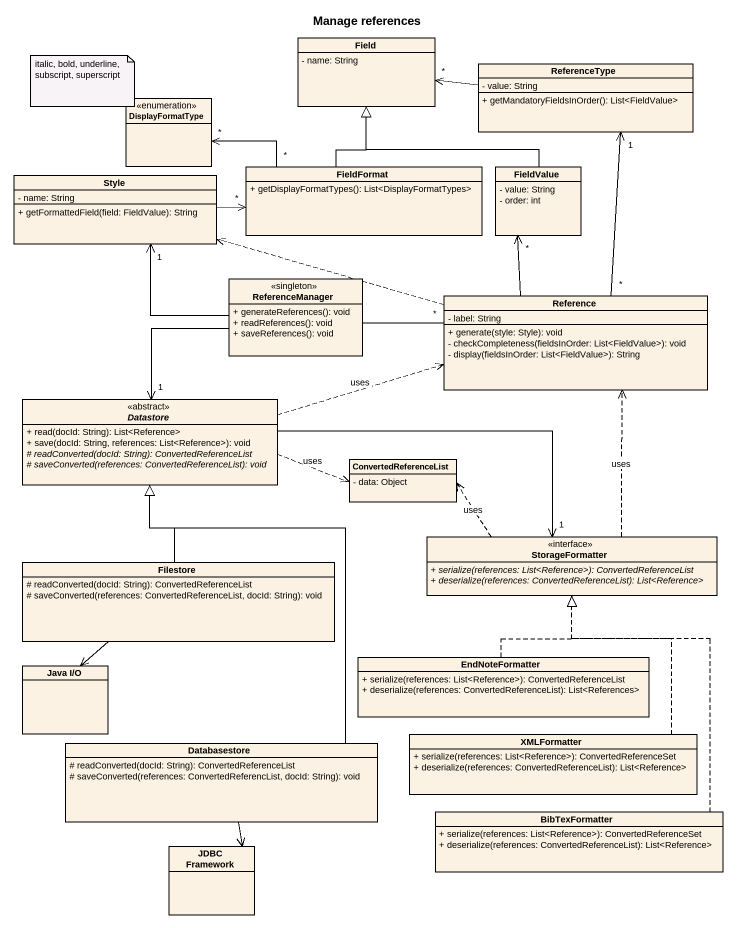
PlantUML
@startuml
title Manage references
hide circle
hide empty members
skinparam classAttributeIconSize 0
class Field {
  - name: String
}
class ReferenceType {
  - value: String
  + getMandatoryFieldsInOrder(): List<FieldValue>
}
enum DisplayFormatType
class FieldFormat {
  + getDisplayFormatTypes(): List<DisplayFormatTypes>
}
class FieldValue {
  - value: String
  - order: int
}
class Style {
  - name: String
  + getFormattedField(field: FieldValue): String
}
class ReferenceManager <<singleton>> {
  + generateReferences(): void
  + readReferences(): void
  + saveReferences(): void
}
class Reference {
  - label: String
  + generate(style: Style): void
  - checkCompleteness(fieldsInOrder: List<FieldValue>): void
  - display(fieldsInOrder: List<FieldValue>): String
}
abstract class Datastore <<abstract>> {
  + read(docId: String): List<Reference>
  + save(docId: String, references: List<Reference>): void
  {abstract} # readConverted(docId: String): ConvertedReferenceList
  {abstract} # saveConverted(references: ConvertedReferenceList): void
}
class ConvertedReferenceList {
  - data: Object
}
class StorageFormatter <<interface>> {
  {abstract} + serialize(references: List<Reference>): ConvertedReferenceList
  {abstract} + deserialize(references: ConvertedReferenceList): List<Reference>
}
class Filestore {
  # readConverted(docId: String): ConvertedReferenceList
  # saveConverted(references: ConvertedReferenceList, docId: String): void
}
class "Java I/O" as Java_I_O
class EndNoteFormatter {
  + serialize(references: List<Reference>): ConvertedReferenceList
  + deserialize(references: ConvertedReferenceList): List<References>
}
class Databasestore {
  # readConverted(docId: String): ConvertedReferenceList
  # saveConverted(references: ConvertedReferencList, docId: String): void
}
class XMLFormatter {
  + serialize(references: List<Reference>): ConvertedReferenceSet
  + deserialize(references: ConvertedReferenceList): List<Reference>
}
class BibTexFormatter {
  + serialize(references: List<Reference>): ConvertedReferenceSet
  + deserialize(references: ConvertedReferenceList): List<Reference>
}
class "JDBC Framework" as JDBC_Framework
ReferenceType -left-> "*" Field
FieldFormat -up-|> Field
FieldFormat "*" -left-> "*" DisplayFormatType
FieldValue -up-|> Field
Style -right-> "*" FieldFormat
ReferenceManager -left-> "1" Style
ReferenceManager -right- "*" Reference
ReferenceManager --> "1" Datastore
Reference "*" -up-> "1" ReferenceType
Reference -up-> "*" FieldValue
Reference .left.> Style
Datastore .right.> Reference : uses
Datastore .right.> ConvertedReferenceList : uses
Datastore -right-> "1" StorageFormatter
StorageFormatter .up.> Reference : uses
StorageFormatter .left.> ConvertedReferenceList : uses
Filestore -up-|> Datastore
Filestore --> Java_I_O
EndNoteFormatter .up.|> StorageFormatter
Databasestore -up-|> Datastore
Databasestore --> JDBC_Framework
XMLFormatter .up.|> StorageFormatter
BibTexFormatter .up.|> StorageFormatter
note as N1
  italic, bold, underline, subscript, superscript
end note
@enduml
